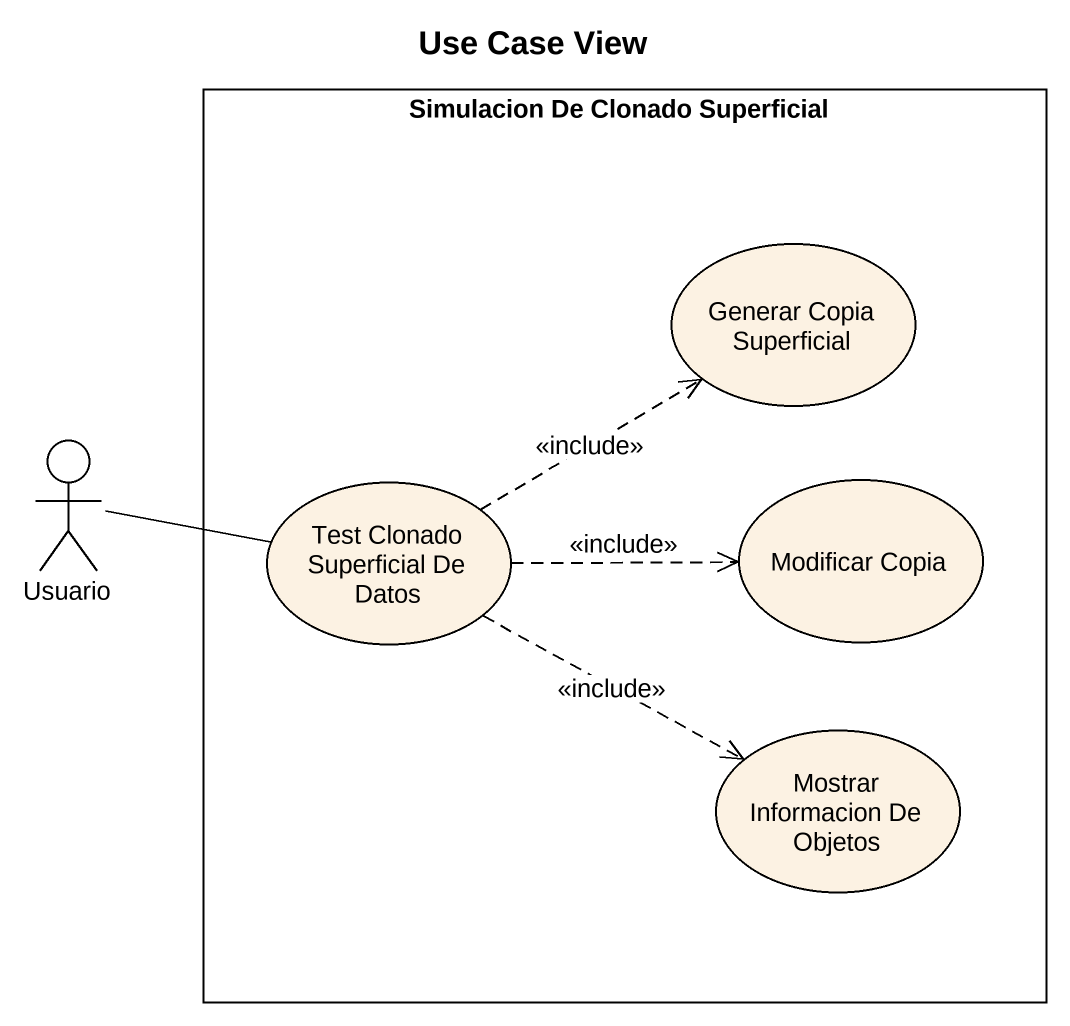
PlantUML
@startuml
title Use Case View
rectangle "Simulacion De Clonado Superficial" as Simulacion_De_Clonado {
  usecase "Generar Copia Superficial" as Generar_Copia_Superficial
  usecase "Test Clonado Superficial De Datos" as Test_Clonado_Superficial_De
  usecase "Modificar Copia" as Modificar_Copia
  usecase "Mostrar Informacion De Objetos" as Mostrar_Informacion_De
}
actor Usuario
Usuario -right- Test_Clonado_Superficial_De
Test_Clonado_Superficial_De .right.> Generar_Copia_Superficial : <<include>>
Test_Clonado_Superficial_De .right.> Modificar_Copia : <<include>>
Test_Clonado_Superficial_De .right.> Mostrar_Informacion_De : <<include>>
@enduml
